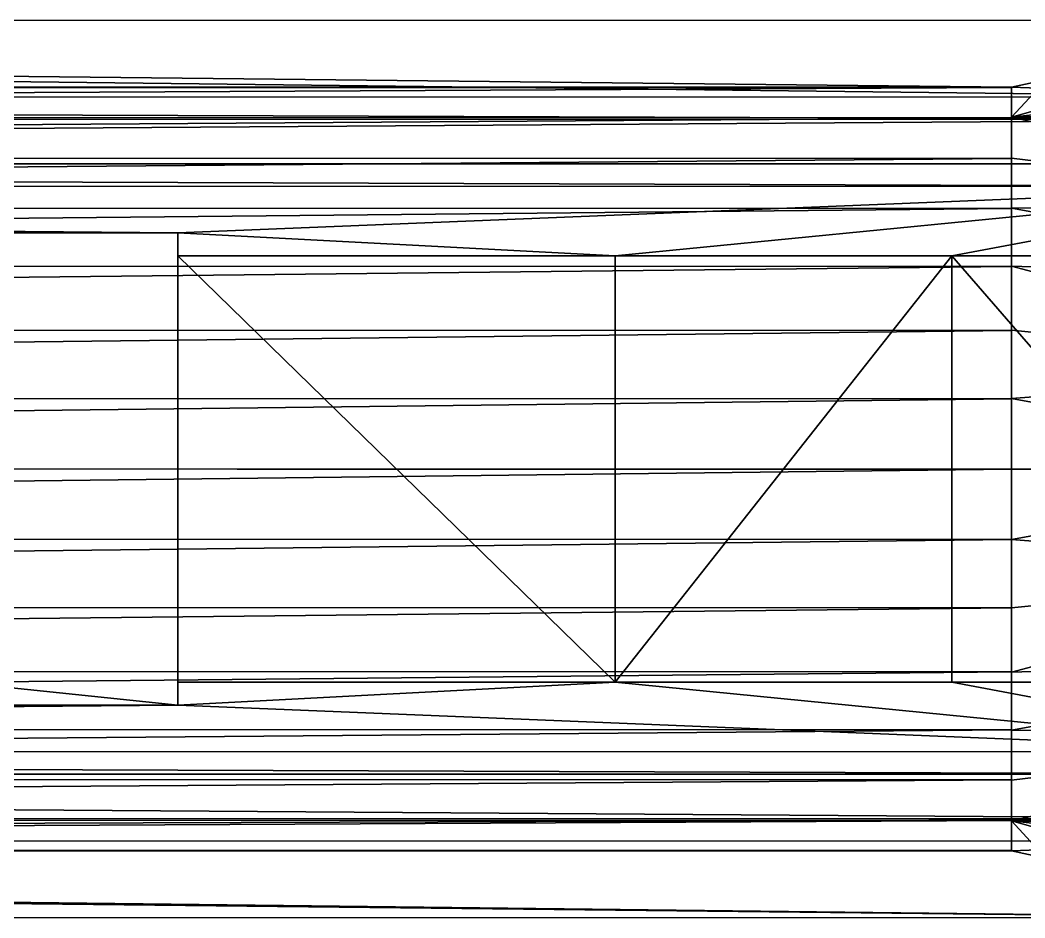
# Model space of a CAD drawing. Header units: inches. Extents: x 0 to 46333, y 12439 to 30520.
# Drawn here: x 12527 to 12616.8, y 16218.4 to 16298.6 of the extents above; entities that cross this region are included whole.
import ezdxf

# ---------------------------------------------------------------- set-up
doc = ezdxf.new("R2010")
doc.units = ezdxf.units.IN
doc.header["$MEASUREMENT"] = 0
doc.layers.add('DLX_FL1_LUM', color=7, linetype='Continuous', true_color=0xffd400)
doc.layers.add('WIRING', color=3, linetype='Continuous', lineweight=0)

msp = doc.modelspace()

# ---------------------------------------------------------------- linework, layer by layer
at = {"layer": 'DLX_FL1_LUM'}
for points in [[(12064.023, 16298.571, 0), (12643.37, 16291.693, 0)], [(12643.37, 16298.55, 0), (12064.023, 16298.571, 0)], [(12643.37, 16291.693, 0), (12064.023, 16298.571, 0)], [(12615.629, 16292.572, 0), (12064.023, 16298.571, 0)], [(12064.023, 16298.571, 0), (12643.37, 16298.55, 0)], [(12064.023, 16298.571, 0), (12615.629, 16292.572, 0)], [(12643.37, 16298.55, 0), (12615.629, 16292.572, 0)], [(12615.629, 16292.572, 0), (12643.37, 16298.55, 0)], [(12615.629, 16292.572, 0), (12091.763, 16292.591, 0)], [(12091.763, 16292.591, 0), (12615.629, 16292.572, 0)], [(12091.763, 16292.557, 0), (12615.629, 16292.572, 0)], [(12615.629, 16292.572, 0), (12091.763, 16292.557, 0)], [(12615.629, 16292.536, 0), (12091.763, 16292.557, 0)], [(12091.763, 16292.557, 0), (12615.629, 16292.536, 0)], [(12091.763, 16289.867, 0), (12615.629, 16292.536, 0)], [(12615.629, 16292.536, 0), (12091.763, 16289.867, 0)], [(12615.629, 16292.536, 0), (12615.629, 16292.572, 0)], [(12615.629, 16292.572, 0), (12615.629, 16289.886, 0)], [(12615.629, 16292.572, 0), (12615.629, 16292.536, 0)], [(12618.03, 16292.478, 0), (12615.629, 16292.572, 0)], [(12615.629, 16289.886, 0), (12615.629, 16292.572, 0)], [(12615.629, 16292.572, 0), (12618.03, 16292.478, 0)], [(12615.629, 16289.886, 0), (12615.629, 16292.536, 0)], [(12615.629, 16289.848, 0), (12615.629, 16292.536, 0)], [(12615.629, 16292.536, 0), (12615.629, 16289.886, 0)], [(12615.629, 16292.536, 0), (12615.629, 16289.848, 0)], [(12618.03, 16292.478, 0), (12615.629, 16289.886, 0)], [(12615.629, 16289.886, 0), (12618.03, 16292.478, 0)], [(12064.023, 16291.715, 0), (12643.37, 16291.693, 0)], [(12064.023, 16291.715, 0), (12643.37, 16289.689, 0)], [(12643.37, 16291.693, 0), (12064.023, 16291.715, 0)], [(12643.37, 16289.689, 0), (12064.023, 16291.715, 0)], [(12623.377, 16292.066, 0), (12615.629, 16289.886, 0)], [(12615.629, 16289.886, 0), (12623.377, 16292.066, 0)], [(12628.805, 16291.358, 0), (12615.629, 16289.886, 0)], [(12615.629, 16289.886, 0), (12628.805, 16291.358, 0)], [(12064.023, 16289.71, 0), (12643.37, 16289.689, 0)], [(12643.37, 16289.689, 0), (12064.023, 16289.71, 0)], [(12064.023, 16285.743, 0), (12643.37, 16289.689, 0)], [(12643.37, 16289.689, 0), (12064.023, 16285.743, 0)], [(12615.629, 16289.848, 0), (12091.763, 16289.867, 0)], [(12091.763, 16289.867, 0), (12615.629, 16289.848, 0)], [(12091.763, 16286.23, 0), (12615.629, 16289.848, 0)], [(12615.629, 16289.848, 0), (12091.763, 16286.23, 0)], [(12634.239, 16290.346, 0), (12615.629, 16289.886, 0)], [(12615.629, 16289.886, 0), (12634.239, 16290.346, 0)], [(12615.629, 16289.848, 0), (12615.629, 16289.886, 0)], [(12615.629, 16289.886, 0), (12615.629, 16286.249, 0)], [(12615.629, 16289.886, 0), (12615.629, 16289.848, 0)], [(12615.629, 16286.249, 0), (12615.629, 16289.886, 0)], [(12615.629, 16289.886, 0), (12650.25, 16282.038, 0)], [(12639.608, 16289.038, 0), (12615.629, 16289.886, 0)], [(12650.25, 16282.038, 0), (12615.629, 16289.886, 0)], [(12615.629, 16289.886, 0), (12639.608, 16289.038, 0)], [(12615.629, 16286.249, 0), (12615.629, 16289.848, 0)], [(12615.629, 16286.211, 0), (12615.629, 16289.848, 0)], [(12615.629, 16289.848, 0), (12615.629, 16286.249, 0)], [(12615.629, 16289.848, 0), (12615.629, 16286.211, 0)], [(12615.629, 16286.211, 0), (12091.763, 16286.23, 0)], [(12091.763, 16286.23, 0), (12615.629, 16286.211, 0)], [(12091.763, 16281.757, 0), (12615.629, 16286.211, 0)], [(12615.629, 16286.211, 0), (12091.763, 16281.757, 0)], [(12615.629, 16286.211, 0), (12615.629, 16286.249, 0)], [(12615.629, 16286.249, 0), (12615.629, 16281.772, 0)], [(12615.629, 16286.249, 0), (12615.629, 16286.211, 0)], [(12650.25, 16282.038, 0), (12615.629, 16286.249, 0)], [(12615.629, 16281.772, 0), (12615.629, 16286.249, 0)], [(12615.629, 16286.249, 0), (12650.25, 16282.038, 0)], [(12615.629, 16281.772, 0), (12615.629, 16286.211, 0)], [(12615.629, 16281.738, 0), (12615.629, 16286.211, 0)], [(12615.629, 16286.211, 0), (12615.629, 16281.772, 0)], [(12615.629, 16286.211, 0), (12615.629, 16281.738, 0)], [(12643.369, 16283.716, 0), (12064.023, 16285.743, 0)], [(12643.37, 16285.721, 0), (12064.023, 16285.743, 0)], [(12064.023, 16285.743, 0), (12643.369, 16283.716, 0)], [(12064.023, 16285.743, 0), (12643.37, 16285.721, 0)], [(12643.369, 16283.716, 0), (12064.023, 16283.738, 0)], [(12064.023, 16283.738, 0), (12541.132, 16279.562, 0)], [(12541.132, 16279.562, 0), (12064.023, 16283.738, 0)], [(12064.023, 16283.738, 0), (12643.369, 16283.716, 0)], [(12541.132, 16279.562, 0), (12643.369, 16283.716, 0)], [(12643.369, 16283.716, 0), (12541.132, 16279.562, 0)], [(12643.369, 16283.716, 0), (12580.222, 16277.503, 0)], [(12580.222, 16277.503, 0), (12643.369, 16283.716, 0)], [(12610.292, 16277.502, 0), (12643.369, 16283.716, 0)], [(12643.369, 16283.716, 0), (12610.292, 16277.502, 0)], [(12615.629, 16281.738, 0), (12091.763, 16281.757, 0)], [(12091.763, 16281.757, 0), (12615.629, 16281.738, 0)], [(12091.763, 16276.581, 0), (12615.629, 16281.738, 0)], [(12615.629, 16281.738, 0), (12091.763, 16276.581, 0)], [(12615.629, 16281.772, 0), (12650.25, 16282.038, 0)], [(12650.25, 16282.038, 0), (12615.629, 16281.772, 0)], [(12615.629, 16281.738, 0), (12615.629, 16281.772, 0)], [(12615.629, 16281.772, 0), (12615.629, 16276.589, 0)], [(12615.629, 16281.772, 0), (12615.629, 16281.738, 0)], [(12650.249, 16275.499, 0), (12615.629, 16281.772, 0)], [(12615.629, 16276.589, 0), (12615.629, 16281.772, 0)], [(12615.629, 16281.772, 0), (12650.249, 16275.499, 0)], [(12615.629, 16276.589, 0), (12615.629, 16281.738, 0)], [(12615.629, 16276.562, 0), (12615.629, 16281.738, 0)], [(12615.629, 16281.738, 0), (12615.629, 16276.589, 0)], [(12615.629, 16281.738, 0), (12615.629, 16276.562, 0)], [(12541.13, 16237.358, 0), (12136.19, 16279.577, 0)], [(12541.132, 16279.562, 0), (12136.19, 16279.577, 0)], [(12136.19, 16279.577, 0), (12541.13, 16237.358, 0)], [(12136.19, 16279.577, 0), (12541.132, 16279.562, 0)], [(12541.13, 16237.358, 0), (12541.132, 16279.562, 0)], [(12541.132, 16279.562, 0), (12541.13, 16239.416, 0)], [(12541.13, 16239.416, 0), (12541.132, 16279.562, 0)], [(12541.132, 16279.562, 0), (12541.13, 16237.358, 0)], [(12541.131, 16277.505, 0), (12541.132, 16279.562, 0)], [(12541.132, 16279.562, 0), (12541.131, 16277.505, 0)], [(12541.132, 16279.562, 0), (12580.222, 16277.503, 0)], [(12580.222, 16277.503, 0), (12541.132, 16279.562, 0)], [(12541.13, 16239.416, 0), (12541.131, 16277.505, 0)], [(12541.131, 16277.505, 0), (12541.13, 16239.416, 0)], [(12580.22, 16239.414, 0), (12541.131, 16277.505, 0)], [(12541.131, 16277.505, 0), (12580.22, 16239.414, 0)], [(12580.222, 16277.503, 0), (12541.131, 16277.505, 0)], [(12541.131, 16277.505, 0), (12580.222, 16277.503, 0)], [(12580.22, 16239.414, 0), (12580.222, 16277.503, 0)], [(12580.22, 16239.414, 0), (12580.222, 16277.503, 0)], [(12580.222, 16277.503, 0), (12580.22, 16239.414, 0)], [(12580.22, 16239.414, 0), (12580.222, 16277.503, 0)], [(12580.222, 16277.503, 0), (12580.22, 16239.414, 0)], [(12580.222, 16277.503, 0), (12580.22, 16239.414, 0)], [(12610.292, 16277.502, 0), (12580.22, 16239.414, 0)], [(12580.22, 16239.414, 0), (12610.292, 16277.502, 0)], [(12580.222, 16277.503, 0), (12610.292, 16277.502, 0)], [(12580.222, 16277.503, 0), (12610.292, 16277.502, 0)], [(12610.292, 16277.502, 0), (12580.222, 16277.503, 0)], [(12580.222, 16277.503, 0), (12610.292, 16277.502, 0)], [(12610.292, 16277.502, 0), (12580.222, 16277.503, 0)], [(12580.222, 16277.503, 0), (12580.222, 16277.503, 0)], [(12580.222, 16277.503, 0), (12580.222, 16277.503, 0)], [(12610.292, 16277.502, 0), (12580.222, 16277.503, 0)], [(12610.292, 16277.502, 0), (12610.291, 16239.413, 0)], [(12610.292, 16277.502, 0), (12610.291, 16239.413, 0)], [(12610.291, 16239.413, 0), (12610.292, 16277.502, 0)], [(12610.292, 16277.502, 0), (12610.291, 16239.413, 0)], [(12610.291, 16239.413, 0), (12610.292, 16277.502, 0)], [(12610.291, 16239.413, 0), (12610.292, 16277.502, 0)], [(12610.292, 16277.502, 0), (12643.369, 16277.501, 0)], [(12610.292, 16277.502, 0), (12643.368, 16239.413, 0)], [(12643.369, 16277.501, 0), (12610.292, 16277.502, 0)], [(12643.368, 16239.413, 0), (12610.292, 16277.502, 0)], [(12610.292, 16277.502, 0), (12610.292, 16277.502, 0)], [(12610.292, 16277.502, 0), (12610.292, 16277.502, 0)], [(12091.762, 16270.859, 0), (12615.629, 16276.562, 0)], [(12615.629, 16276.562, 0), (12091.762, 16270.859, 0)], [(12615.629, 16276.562, 0), (12091.763, 16276.581, 0)], [(12091.763, 16276.581, 0), (12615.629, 16276.562, 0)], [(12615.629, 16276.562, 0), (12615.629, 16276.589, 0)], [(12615.629, 16276.589, 0), (12615.629, 16270.859, 0)], [(12615.629, 16276.589, 0), (12615.629, 16276.562, 0)], [(12615.629, 16270.859, 0), (12615.629, 16276.589, 0)], [(12615.629, 16276.589, 0), (12650.249, 16267.389, 0)], [(12650.249, 16267.389, 0), (12615.629, 16276.589, 0)], [(12615.629, 16276.589, 0), (12650.249, 16275.499, 0)], [(12650.249, 16275.499, 0), (12615.629, 16276.589, 0)], [(12615.629, 16270.859, 0), (12615.629, 16276.562, 0)], [(12615.629, 16270.839, 0), (12615.629, 16276.562, 0)], [(12615.629, 16276.562, 0), (12615.629, 16270.859, 0)], [(12615.629, 16276.562, 0), (12615.629, 16270.839, 0)], [(12615.629, 16270.839, 0), (12091.762, 16270.859, 0)], [(12091.762, 16270.859, 0), (12615.629, 16270.839, 0)], [(12091.762, 16264.763, 0), (12615.629, 16270.839, 0)], [(12615.629, 16270.839, 0), (12091.762, 16264.763, 0)], [(12615.629, 16270.859, 0), (12615.628, 16264.753, 0)], [(12615.628, 16264.753, 0), (12615.629, 16270.859, 0)], [(12615.628, 16264.753, 0), (12615.629, 16270.839, 0)], [(12615.628, 16264.743, 0), (12615.629, 16270.839, 0)], [(12615.629, 16270.839, 0), (12615.628, 16264.753, 0)], [(12615.629, 16270.839, 0), (12615.628, 16264.743, 0)], [(12615.629, 16270.839, 0), (12615.629, 16270.859, 0)], [(12615.629, 16270.859, 0), (12615.629, 16270.839, 0)], [(12650.249, 16267.389, 0), (12615.629, 16270.859, 0)], [(12615.629, 16270.859, 0), (12650.249, 16267.389, 0)], [(12615.628, 16264.753, 0), (12650.249, 16267.389, 0)], [(12650.249, 16267.389, 0), (12615.628, 16264.753, 0)], [(12615.628, 16264.743, 0), (12091.762, 16264.763, 0)], [(12091.762, 16264.763, 0), (12615.628, 16264.743, 0)], [(12091.762, 16258.477, 0), (12615.628, 16264.743, 0)], [(12615.628, 16264.743, 0), (12091.762, 16258.477, 0)], [(12615.628, 16264.743, 0), (12615.628, 16264.753, 0)], [(12615.628, 16264.753, 0), (12615.628, 16258.458, 0)], [(12615.628, 16264.753, 0), (12615.628, 16264.743, 0)], [(12615.628, 16258.458, 0), (12615.628, 16264.753, 0)], [(12615.628, 16264.753, 0), (12650.249, 16258.456, 0)], [(12650.249, 16258.456, 0), (12615.628, 16264.753, 0)], [(12615.628, 16258.458, 0), (12615.628, 16264.743, 0)], [(12615.628, 16258.458, 0), (12615.628, 16264.743, 0)], [(12615.628, 16264.743, 0), (12615.628, 16258.458, 0)], [(12615.628, 16264.743, 0), (12615.628, 16258.458, 0)], [(12615.628, 16258.458, 0), (12091.762, 16258.477, 0)], [(12091.762, 16258.477, 0), (12615.628, 16258.458, 0)], [(12091.762, 16252.192, 0), (12615.628, 16258.458, 0)], [(12615.628, 16258.458, 0), (12091.762, 16252.192, 0)], [(12615.628, 16252.172, 0), (12615.628, 16258.458, 0)], [(12615.628, 16258.458, 0), (12615.628, 16252.161, 0)], [(12615.628, 16258.458, 0), (12615.628, 16258.458, 0)], [(12615.628, 16252.172, 0), (12615.628, 16258.458, 0)], [(12615.628, 16258.458, 0), (12615.628, 16258.458, 0)], [(12615.628, 16258.458, 0), (12615.628, 16252.172, 0)], [(12650.249, 16258.456, 0), (12615.628, 16258.458, 0)], [(12615.628, 16252.161, 0), (12615.628, 16258.458, 0)], [(12615.628, 16258.458, 0), (12650.249, 16258.456, 0)], [(12615.628, 16258.458, 0), (12615.628, 16252.172, 0)], [(12615.628, 16252.161, 0), (12650.249, 16258.456, 0)], [(12650.249, 16258.456, 0), (12615.628, 16252.161, 0)], [(12091.761, 16246.096, 0), (12615.628, 16252.172, 0)], [(12615.628, 16252.172, 0), (12091.761, 16246.096, 0)], [(12615.628, 16252.172, 0), (12091.762, 16252.192, 0)], [(12091.762, 16252.192, 0), (12615.628, 16252.172, 0)], [(12615.628, 16252.161, 0), (12615.628, 16252.172, 0)], [(12615.628, 16246.076, 0), (12615.628, 16252.172, 0)], [(12615.628, 16252.172, 0), (12615.628, 16252.161, 0)], [(12615.628, 16252.172, 0), (12615.628, 16246.076, 0)], [(12615.628, 16246.076, 0), (12615.628, 16252.161, 0)], [(12615.628, 16252.161, 0), (12615.628, 16246.056, 0)], [(12615.628, 16252.161, 0), (12615.628, 16246.076, 0)], [(12615.628, 16246.056, 0), (12615.628, 16252.161, 0)], [(12615.628, 16252.161, 0), (12650.248, 16249.524, 0)], [(12650.248, 16249.524, 0), (12615.628, 16252.161, 0)], [(12615.627, 16240.325, 0), (12650.248, 16249.524, 0)], [(12650.248, 16249.524, 0), (12615.627, 16240.325, 0)], [(12650.248, 16249.524, 0), (12615.628, 16246.056, 0)], [(12615.628, 16246.056, 0), (12650.248, 16249.524, 0)], [(12615.628, 16246.076, 0), (12091.761, 16246.096, 0)], [(12091.761, 16246.096, 0), (12615.628, 16246.076, 0)], [(12091.761, 16240.373, 0), (12615.628, 16246.076, 0)], [(12615.628, 16246.076, 0), (12091.761, 16240.373, 0)], [(12615.627, 16240.354, 0), (12615.628, 16246.076, 0)], [(12615.628, 16246.076, 0), (12615.627, 16240.354, 0)], [(12615.627, 16240.354, 0), (12615.628, 16246.056, 0)], [(12615.628, 16246.056, 0), (12615.627, 16240.325, 0)], [(12615.628, 16246.056, 0), (12615.627, 16240.354, 0)], [(12615.627, 16240.325, 0), (12615.628, 16246.056, 0)], [(12615.628, 16246.056, 0), (12615.628, 16246.076, 0)], [(12615.628, 16246.076, 0), (12615.628, 16246.056, 0)], [(12615.627, 16235.143, 0), (12650.248, 16241.414, 0)], [(12650.248, 16241.414, 0), (12615.627, 16240.325, 0)], [(12650.248, 16241.414, 0), (12615.627, 16235.143, 0)], [(12615.627, 16240.325, 0), (12650.248, 16241.414, 0)], [(12615.627, 16240.354, 0), (12091.761, 16240.373, 0)], [(12091.761, 16240.373, 0), (12615.627, 16240.354, 0)], [(12091.761, 16235.197, 0), (12615.627, 16240.354, 0)], [(12615.627, 16240.354, 0), (12091.761, 16235.197, 0)], [(12615.627, 16240.325, 0), (12615.627, 16240.354, 0)], [(12615.627, 16235.178, 0), (12615.627, 16240.354, 0)], [(12615.627, 16240.354, 0), (12615.627, 16240.325, 0)], [(12615.627, 16240.354, 0), (12615.627, 16235.178, 0)], [(12615.627, 16235.178, 0), (12615.627, 16240.325, 0)], [(12615.627, 16240.325, 0), (12615.627, 16235.143, 0)], [(12615.627, 16240.325, 0), (12615.627, 16235.178, 0)], [(12615.627, 16235.143, 0), (12615.627, 16240.325, 0)], [(12541.13, 16237.358, 0), (12541.13, 16239.416, 0)], [(12580.22, 16239.414, 0), (12541.13, 16239.416, 0)], [(12541.13, 16239.416, 0), (12541.13, 16237.358, 0)], [(12541.13, 16239.416, 0), (12580.22, 16239.414, 0)], [(12580.22, 16239.414, 0), (12541.13, 16237.358, 0)], [(12541.13, 16237.358, 0), (12580.22, 16239.414, 0)], [(12580.22, 16239.414, 0), (12643.367, 16233.196, 0)], [(12610.291, 16239.413, 0), (12580.22, 16239.414, 0)], [(12643.367, 16233.196, 0), (12580.22, 16239.414, 0)], [(12610.291, 16239.413, 0), (12580.22, 16239.414, 0)], [(12580.22, 16239.414, 0), (12580.22, 16239.414, 0)], [(12580.22, 16239.414, 0), (12610.291, 16239.413, 0)], [(12610.291, 16239.413, 0), (12580.22, 16239.414, 0)], [(12580.22, 16239.414, 0), (12610.291, 16239.413, 0)], [(12580.22, 16239.414, 0), (12580.22, 16239.414, 0)], [(12580.22, 16239.414, 0), (12610.291, 16239.413, 0)], [(12610.291, 16239.413, 0), (12643.367, 16233.196, 0)], [(12643.368, 16239.413, 0), (12610.291, 16239.413, 0)], [(12643.367, 16233.196, 0), (12610.291, 16239.413, 0)], [(12610.291, 16239.413, 0), (12643.368, 16239.413, 0)], [(12610.291, 16239.413, 0), (12610.291, 16239.413, 0)], [(12610.291, 16239.413, 0), (12610.291, 16239.413, 0)], [(12064.021, 16233.218, 0), (12541.13, 16237.358, 0)], [(12541.13, 16237.358, 0), (12064.021, 16233.218, 0)], [(12136.188, 16237.374, 0), (12541.13, 16237.358, 0)], [(12541.13, 16237.358, 0), (12136.188, 16237.374, 0)], [(12541.13, 16237.358, 0), (12643.367, 16233.196, 0)], [(12643.367, 16233.196, 0), (12541.13, 16237.358, 0)], [(12615.627, 16235.178, 0), (12091.761, 16235.197, 0)], [(12091.761, 16235.197, 0), (12615.627, 16235.178, 0)], [(12091.761, 16230.723, 0), (12615.627, 16235.178, 0)], [(12615.627, 16235.178, 0), (12091.761, 16230.723, 0)], [(12615.627, 16235.143, 0), (12615.627, 16235.178, 0)], [(12615.627, 16230.704, 0), (12615.627, 16235.178, 0)], [(12615.627, 16235.178, 0), (12615.627, 16235.143, 0)], [(12615.627, 16235.178, 0), (12615.627, 16230.704, 0)], [(12615.627, 16230.704, 0), (12615.627, 16235.143, 0)], [(12615.627, 16235.143, 0), (12615.627, 16230.666, 0)], [(12615.627, 16235.143, 0), (12615.627, 16230.704, 0)], [(12615.627, 16230.666, 0), (12615.627, 16235.143, 0)], [(12615.627, 16235.143, 0), (12650.248, 16234.874, 0)], [(12650.248, 16234.874, 0), (12615.627, 16235.143, 0)], [(12650.248, 16234.874, 0), (12615.627, 16230.666, 0)], [(12615.627, 16227.03, 0), (12650.248, 16234.874, 0)], [(12650.248, 16234.874, 0), (12615.627, 16227.03, 0)], [(12615.627, 16230.666, 0), (12650.248, 16234.874, 0)], [(12064.021, 16233.218, 0), (12643.367, 16233.196, 0)], [(12643.367, 16233.196, 0), (12064.021, 16233.218, 0)], [(12064.021, 16233.218, 0), (12643.367, 16231.192, 0)], [(12643.367, 16231.192, 0), (12064.021, 16233.218, 0)], [(12643.367, 16231.192, 0), (12064.02, 16231.214, 0)], [(12064.02, 16231.214, 0), (12643.367, 16227.225, 0)], [(12064.02, 16231.214, 0), (12643.367, 16231.192, 0)], [(12643.367, 16227.225, 0), (12064.02, 16231.214, 0)], [(12615.627, 16230.704, 0), (12091.761, 16230.723, 0)], [(12091.761, 16230.723, 0), (12615.627, 16230.704, 0)], [(12091.761, 16227.087, 0), (12615.627, 16230.704, 0)], [(12615.627, 16230.704, 0), (12091.761, 16227.087, 0)], [(12615.627, 16230.666, 0), (12615.627, 16230.704, 0)], [(12615.627, 16227.068, 0), (12615.627, 16230.704, 0)], [(12615.627, 16230.704, 0), (12615.627, 16230.666, 0)], [(12615.627, 16230.704, 0), (12615.627, 16227.068, 0)], [(12615.627, 16227.068, 0), (12615.627, 16230.666, 0)], [(12615.627, 16230.666, 0), (12615.627, 16227.03, 0)], [(12615.627, 16230.666, 0), (12615.627, 16227.068, 0)], [(12615.627, 16227.03, 0), (12615.627, 16230.666, 0)], [(12639.605, 16227.876, 0), (12615.627, 16227.03, 0)], [(12615.627, 16227.03, 0), (12639.605, 16227.876, 0)], [(12064.02, 16227.246, 0), (12643.367, 16227.225, 0)], [(12643.367, 16227.225, 0), (12064.02, 16227.246, 0)], [(12064.02, 16225.241, 0), (12643.367, 16227.225, 0)], [(12643.367, 16227.225, 0), (12064.02, 16225.241, 0)], [(12615.627, 16227.068, 0), (12091.761, 16227.087, 0)], [(12091.761, 16227.087, 0), (12615.627, 16227.068, 0)], [(12091.761, 16224.398, 0), (12615.627, 16227.068, 0)], [(12615.627, 16227.068, 0), (12091.761, 16224.398, 0)], [(12615.627, 16227.03, 0), (12615.627, 16227.068, 0)], [(12615.627, 16227.068, 0), (12615.627, 16227.03, 0)], [(12615.627, 16224.378, 0), (12615.627, 16227.068, 0)], [(12615.627, 16227.068, 0), (12615.627, 16224.378, 0)], [(12615.627, 16224.378, 0), (12615.627, 16227.03, 0)], [(12615.627, 16227.03, 0), (12615.627, 16224.344, 0)], [(12615.627, 16227.03, 0), (12615.627, 16224.378, 0)], [(12615.627, 16224.344, 0), (12615.627, 16227.03, 0)], [(12615.627, 16227.03, 0), (12618.028, 16224.437, 0)], [(12634.236, 16226.568, 0), (12615.627, 16227.03, 0)], [(12628.803, 16225.557, 0), (12615.627, 16227.03, 0)], [(12615.627, 16227.03, 0), (12634.236, 16226.568, 0)], [(12623.374, 16224.848, 0), (12615.627, 16227.03, 0)], [(12615.627, 16227.03, 0), (12628.803, 16225.557, 0)], [(12618.028, 16224.437, 0), (12615.627, 16227.03, 0)], [(12615.627, 16227.03, 0), (12623.374, 16224.848, 0)], [(12064.02, 16225.241, 0), (12643.367, 16218.364, 0)], [(12643.367, 16225.219, 0), (12064.02, 16225.241, 0)], [(12643.367, 16218.364, 0), (12064.02, 16225.241, 0)], [(12064.02, 16225.241, 0), (12643.367, 16225.219, 0)], [(12091.761, 16224.398, 0), (12615.627, 16224.378, 0)], [(12615.627, 16224.378, 0), (12091.761, 16224.398, 0)], [(12615.627, 16224.378, 0), (12091.761, 16224.363, 0)], [(12091.761, 16224.363, 0), (12615.627, 16224.378, 0)], [(12091.761, 16224.363, 0), (12643.367, 16218.364, 0)], [(12643.367, 16218.364, 0), (12091.761, 16224.363, 0)], [(12091.761, 16224.363, 0), (12615.627, 16224.344, 0)], [(12615.627, 16224.344, 0), (12091.761, 16224.363, 0)], [(12615.627, 16224.344, 0), (12618.028, 16224.437, 0)], [(12618.028, 16224.437, 0), (12615.627, 16224.344, 0)], [(12615.627, 16224.344, 0), (12615.627, 16224.378, 0)], [(12615.627, 16224.378, 0), (12615.627, 16224.344, 0)], [(12643.367, 16218.364, 0), (12615.627, 16224.344, 0)], [(12615.627, 16224.344, 0), (12643.367, 16218.364, 0)], [(12064.02, 16218.385, 0), (12643.367, 16218.364, 0)], [(12643.367, 16218.364, 0), (12064.02, 16218.385, 0)]]:
    msp.add_polyline3d(points, dxfattribs=at)
at = {"layer": 'WIRING'}
msp.add_line((13310.117, 16258.431), (12546.445, 16258.431), dxfattribs=at)

doc.saveas('drawing.dxf')
